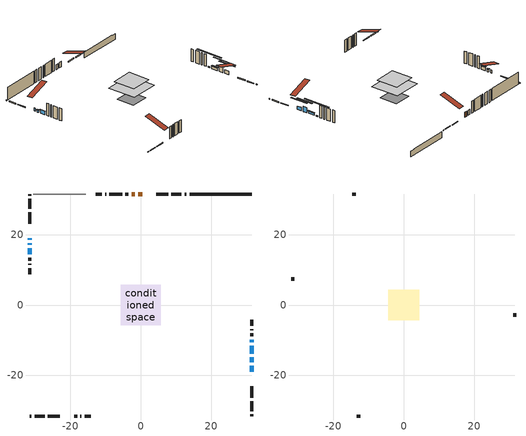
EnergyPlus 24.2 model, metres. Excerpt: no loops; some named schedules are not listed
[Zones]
conditioned space
 floor othersidecoefficients (Floor1 construction): -2.14,-2.14 -2.14,2.14 2.14,2.14 2.14,-2.14 z0.28
 floor adiabatic (AdiabaticFloorConstruction): -5.69,-5.69 -5.69,5.69 5.69,5.69 5.69,-5.69 z2.72
 floor foundation (Slab1 construction): -3.61,-3.61 -3.61,3.61 3.61,3.61 3.61,-3.61 z-2.03
 wall outside (RimJoist1 construction): 12.94,31.54 12.5,31.54 / -31.54,-31.54 -31.11,-31.54 / -31.54,31.54 -31.54,31.11 / 31.54,-31.54 31.54,-31.11 z0.28:0.58
 wall outside (RimJoist2 construction): 11.57,31.54 8.69,31.54 / -30.18,-31.54 -27.29,-31.54 / -31.54,30.18 -31.54,27.29 / 31.54,-30.18 31.54,-27.29 z0.28:0.58
 wall outside (RimJoist3 construction): 7.76,31.54 4.44,31.54 / -26.36,-31.54 -23.04,-31.54 / -31.54,26.36 -31.54,23.04 / 31.54,-26.36 31.54,-23.04 z0.28:0.58
 wall outside (AdiabaticWallConstruction 1): 0.36,31.54 -0.76,31.54 z0.28:2.31
 wall outside (AdiabaticWallConstruction): -31.54,18.96 -31.54,18.49 z0.28:1.5; 31.54,-18.96 31.54,-17.23 / -31.54,16.12 -31.54,14.39 z0.28:1.6; 31.54,-16.3 31.54,-14.83 z0.28:2.31; -31.54,17.56 -31.54,17.05 z0.28:1.2; 31.54,-13.9 31.54,-11.51 z0.28:1.22; 31.54,-10.59 31.54,-9.87 z0.28:0.69
 wall outside (Wall1 construction): -3.49,31.54 -4.37,31.54 / -18.96,-31.54 -18.08,-31.54 / -31.54,13.47 -31.54,12.58 / 31.54,-8.94 31.54,-8.06 z0.28:5.16
 wall outside (Wall3 construction): -9.83,31.54 -10.1,31.54 / -17.15,-31.54 -16.88,-31.54 / -31.54,11.65 -31.54,11.39 / 31.54,-7.13 31.54,-6.87 z0.28:5.16
 wall outside (Wall4 construction): -11.03,31.54 -12.72,31.54 / -15.95,-31.54 -14.26,-31.54 / -31.54,10.46 -31.54,8.76 / 31.54,-5.94 31.54,-4.24 z0.28:5.16
 wall foundation (FoundationWall1 construction): 13.86,31.54,-2.03 13.86,31.54,0.28 29.77,31.54,0.28 29.77,31.54,0.12 31.54,31.54,0.12 31.54,31.54,-2.03
 wall othersidecoefficients (AdiabaticWallConstruction 1): -1.69,31.54 -2.56,31.54 z0.28:2.31
 wall othersidecoefficients (Wall2 construction): -5.3,31.54 -8.9,31.54 z0.28:5.16
 wall adiabatic (Wall6 construction): -15.57,31.54 -30.61,31.54 z0.28:5.16
 window (WindowConstruction 5): -31.54,18.96 -31.54,18.49 z0.28:1.5
 window (WindowConstruction): 31.54,-18.96 31.54,-17.23 z0.28:1.6
 window (WindowConstruction 1): 31.54,-16.3 31.54,-14.83 z0.28:2.31
 window (WindowConstruction 2): -31.54,17.56 -31.54,17.05 z0.28:1.19
 window (WindowConstruction 3): 31.54,-13.9 31.54,-11.51 z0.28:1.22
 window (WindowConstruction 4): -31.54,16.12 -31.54,14.39 z0.28:1.6
 window (WindowConstruction 6): 31.54,-10.58 31.54,-9.87 z0.28:0.69
 door (Door): 0.36,31.54 -0.76,31.54 z0.28:2.31
 door inside (Door 1): -1.69,31.54 -2.56,31.54 z0.28:2.31
 ceiling adiabatic (AdiabaticFloorConstruction): 5.69,-5.69 5.69,5.69 -5.69,5.69 -5.69,-5.69 z2.72
attic - vented
 floor to conditioned space (Floor2 construction Reversed): -4.34,-4.34 -4.34,4.34 4.34,4.34 4.34,-4.34 z5.16
 wall outside (Wall5 construction): -13.65,31.54 -14.64,31.54 / -13.33,-31.54 -12.34,-31.54 / -31.54,7.83 -31.54,6.85 / 31.54,-3.31 31.54,-2.33 z0.28:5.16
 roof outside (Roof1 construction): 1.29,31.54,5.16 1.29,23.09,7.97 3.51,23.09,7.97 3.51,31.54,5.16; -19.89,-31.54,5.16 -19.89,-23.09,7.97 -22.12,-23.09,7.97 -22.12,-31.54,5.16; -31.54,19.89,5.16 -23.09,19.89,7.97 -23.09,22.12,7.97 -31.54,22.12,5.16; 31.54,-19.89,5.16 23.09,-19.89,7.97 23.09,-22.12,7.97 31.54,-22.12,5.16
shading: 31.54,-14.59 31.54,-21.6 31.95,-21.6 31.95,-14.59 z4.24; 31.54,-12.19 31.54,-18.94 31.95,-18.94 31.95,-12.19 z4.95; -31.54,16.85 -31.54,17.76 -31.95,17.76 -31.95,16.85 z1.4; 31.54,-11.31 31.54,-14.1 31.95,-14.1 31.95,-11.31 z1.42; -31.54,14.19 -31.54,16.32 -31.95,16.32 -31.95,14.19 z1.8; 31.54,-4.79 31.54,-15.66 31.95,-15.66 31.95,-4.79 z5.77
[Building]
Building 1: Terrain=Suburbs
[Site:Location]
Erieau AUT_ON: Latitude {deg}=42.25; Longitude {deg}=-81.9; Time Zone {hr}=-5; Elevation {m}=178; Keep Site Location Information=Yes
[Site:GroundTemperature:Shallow]
5.2292, 3.30147, 3.1471, 4.0619, 7.73432, 11.3896, 14.5586, 16.5661, 16.7366, 15.1039, 12.0157, 8.47254
[Site:WaterMainsTemperature]
Calculation Method=Schedule; Temperature Schedule=mains temperature schedule
[Material] Roughness=Rough; Thermal Absorptance=0.9
Name | Thickness {m} | Conductivity {W/m-K} | Density {kg/m3} | Specific Heat {J/kg-K} | Solar Absorptance | Visible Absorptance
asphalt or fiberglass shingles | 0.00635 | 0.162714 | 1121.4 | 1465.45 | 0.4 | 0.4
ceiling loosefill ins | 0.0846667 | 0.0480833 | 16.02 | 1046.75 | 0.7 | 0.7
ceiling stud and cavity | 0.1397 | 0.0936684 | 65.682 | 1177.47 | 0.7 | 0.7
concrete 4.0 in. | 0.1016 | 1.803125 | 2242.8 | 837.4 | 0.7 | 0.7
concrete 8.0 in. | 0.2032 | 1.803125 | 2242.8 | 837.4 | 0.7 | 0.7
door material | 0.04445 | 0.053851 | 512.64 | 1214.23 | 0.7 | 0.7
door material 1 | 0.04445 | 0.060037 | 512.64 | 1214.23 | 0.7 | 0.7
exterior vertical ins | 0.00241454 | 0.029427 | 32.04 | 1214.23 | 0.7 | 0.7
floor covering | 0.0127 | 0.0433444 | 54.468 | 1339.84 | 0.6 | 0.6
floor rigid ins; rim joist rigid ins; wall rigid ins | 0.051816 | 0.029427 | 32.04 | 1214.23 | 0.7 | 0.7
floor rigid ins 1; wall rigid ins 2 | 0.512978 | 0.029427 | 32.04 | 1214.23 | 0.7 | 0.7
floor stud and cavity | 0.1397 | 0.0993088 | 92.3553 | 1139.71 | 0.7 | 0.7
floor stud and cavity 1 | 0.1397 | 1.75129 | 37.0049 | 1207.88 | 0.7 | 0.7
furniture material conditioned space 1 | 0.1524 | 0.115458 | 640.8 | 1214.23 | 0.6 | 0.6
gypsum board | 0.0127 | 0.160291 | 801 | 837.4 | 0.6 | 0.6
gypsum board 1 | 0.0127 | 0.160291 | 801 | 837.4 | 0.7 | 0.7
osb sheathing 0.5 in. | 0.0127 | 0.115458 | 512.64 | 1214.23 | 0.7 | 0.7
osb sheathing 0.75 in. | 0.01905 | 0.115458 | 512.64 | 1214.23 | 0.7 | 0.7
osb sheathing 2.0 in. | 0.0508 | 0.115458 | 512.64 | 1214.23 | 0.7 | 0.7
rim joist stud and cavity | 0.0508 | 0.0371501 | 125.044 | 1163.47 | 0.6 | 0.6
rim joist stud and cavity 1 | 0.0508 | 0.0415958 | 125.044 | 1163.47 | 0.6 | 0.6
rim joist stud and cavity 2 | 0.0508 | 0.0353736 | 125.044 | 1163.47 | 0.6 | 0.6
wall rigid ins 1 | 0.051816 | 0.029427 | 32.04 | 1214.23 | 0.4 | 0.4
wall stud and cavity | 0.1397 | 0.188008 | 139.0536 | 1170.24 | 0.7 | 0.7
wall stud and cavity 1 | 0.1397 | 0.256312 | 139.0536 | 1170.24 | 0.7 | 0.7
wall stud and cavity 2 | 0.1397 | 0.440789 | 139.0536 | 1170.24 | 0.7 | 0.7
wall stud and cavity 3 | 0.1397 | 0.241155 | 139.0536 | 1170.24 | 0.7 | 0.7
wall stud and cavity 4 | 0.0889 | 6.1454 | 50.32683 | 1063.81 | 0.6 | 0.6
wall stud and cavity 5 | 0.1397 | 0.188211 | 139.0536 | 1170.24 | 0.7 | 0.7
wall stud and cavity 6 | 0.0889 | 0.380278 | 52.3479 | 1209.89 | 0.7 | 0.7
wall stud and cavity 7 | 0.0889 | 0.391764 | 83.0341 | 1211.67 | 0.7 | 0.7
wood siding | 0.0254 | 0.102417 | 544.68 | 1172.36 | 0.4 | 0.4
wood siding 1 | 0.00254 | 0.102417 | 544.68 | 1172.36 | 0.4 | 0.4
wood siding 2; wood siding 3; wood siding 4 | 0.0254 | 0.102417 | 544.68 | 1172.36 | 0.7 | 0.7
[WindowMaterial:SimpleGlazingSystem]
Name | U-Factor {W/m2-K} | Solar Heat Gain Coefficient
WindowMaterial | 1.74144 | 0.53
WindowMaterial 1 | 2.98833 | 0.58
WindowMaterial 2 | 2.15594 | 0.4
WindowMaterial 3 | 2.99742 | 0.54
WindowMaterial 4 | 3.11609 | 0.41
WindowMaterial 5 | 3.04227 | 0.41
[Construction]
AdiabaticFloorConstruction: floor stud and cavity 1, floor rigid ins 1, osb sheathing 0.75 in., floor covering
AdiabaticWallConstruction: wood siding 3, wall rigid ins 2, wall stud and cavity 6, gypsum board
AdiabaticWallConstruction 1: wood siding 4, wall rigid ins 2, wall stud and cavity 6, gypsum board
Door: door material
Door 1: door material 1
Floor1 construction: floor stud and cavity, floor rigid ins, osb sheathing 0.75 in., floor covering
Floor2 construction Reversed: gypsum board, ceiling stud and cavity, ceiling loosefill ins
FoundationWall1 construction: concrete 8.0 in., gypsum board 1
furniture construction conditioned space 1: furniture material conditioned space 1
PartitionWallConstruction: gypsum board, wall stud and cavity 7, gypsum board
RimJoist1 construction: wood siding 2, rim joist rigid ins, osb sheathing 2.0 in., rim joist stud and cavity
RimJoist2 construction: wood siding 2, rim joist rigid ins, osb sheathing 2.0 in., rim joist stud and cavity 1
RimJoist3 construction: wood siding 2, rim joist rigid ins, osb sheathing 2.0 in., rim joist stud and cavity 2
Roof1 construction: asphalt or fiberglass shingles
Slab1 construction: concrete 4.0 in.
Wall1 construction: wood siding, wall rigid ins, osb sheathing 0.5 in., wall stud and cavity, gypsum board
Wall2 construction: wall rigid ins 1, osb sheathing 0.5 in., wall stud and cavity 1, gypsum board
Wall3 construction: wood siding, wall rigid ins, osb sheathing 0.5 in., wall stud and cavity 2, gypsum board
Wall4 construction: wood siding, wall rigid ins, osb sheathing 0.5 in., wall stud and cavity 3, gypsum board
Wall5 construction: wood siding 1, wall stud and cavity 4
Wall6 construction: wall rigid ins 1, osb sheathing 0.5 in., wall stud and cavity 5, gypsum board
WindowConstruction; WindowConstruction 4: WindowMaterial
WindowConstruction 1: WindowMaterial 1
WindowConstruction 2: WindowMaterial 2
WindowConstruction 3: WindowMaterial 3
WindowConstruction 5: WindowMaterial 4
WindowConstruction 6: WindowMaterial 5
[Zone] Multiplier=1; Part of Total Floor Area=Yes
Name | Volume {m3}
attic - vented | 34.4108
conditioned space | 422.9
[Space]
Name | Zone | Volume {m3}
attic - vented 1 | attic - vented | 34.4108
conditioned space 1 | conditioned space | 422.9
[ZoneInfiltration:EffectiveLeakageArea]
infil attic - vented 1: Zone or Space=attic - vented 1; Schedule=Always On Discrete; Effective Air Leakage Area {cm2}=3612.48; Stack Coefficient=0.000534984; Wind Coefficient=1.56275e-05
[ZoneMixing]
whole house fan mix: Zone or Space=attic - vented; Schedule=Always On Continuous; Design Flow Rate Calculation Method=Flow/Zone; Design Flow Rate {m3/s}=0; Source Zone or Space=conditioned space
[SurfaceProperty:OtherSideCoefficients]
other non-freezing space: Combined Convective/Radiative Film Coefficient {W/m2-K}=8.35; Constant Temperature Coefficient=1; External Dry-Bulb Temperature Coefficient=0; Ground Temperature Coefficient=0; Wind Speed Coefficient=0; Zone Air Temperature Coefficient=0; Constant Temperature Schedule=other non-freezing space; Previous Other Side Temperature Coefficient=0
[SurfaceProperty:ExposedFoundationPerimeter]
Slab1: Exposed Perimeter Calculation Method=TotalExposedPerimeter; Total Exposed Perimeter {m}=17.675
[InternalMass] Zone or ZoneList=conditioned space; Space or SpaceList=conditioned space 1
Name | Construction | Surface Area {m2}
furniture mass conditioned space 1 | furniture construction conditioned space 1 | 80.056
partition wall mass | PartitionWallConstruction | 200.14
[Lights]
interior lighting: Zone or ZoneList or Space or SpaceList=conditioned space 1; Schedule=interior lighting schedule; Design Level Calculation Method=LightingLevel; Lighting Level {W}=343.2; Return Air Fraction=0; Fraction Radiant=0.6; Fraction Visible=0.2; Fraction Replaceable=1
[People]
occupants: Zone or ZoneList or Space or SpaceList=conditioned space 1; Number of People Schedule=occupants schedule; Number of People Calculation Method=People; Number of People=3; Fraction Radiant=0.314171; Sensible Heat Fraction=0.56303; Activity Level Schedule=occupants activity schedule; Carbon Dioxide Generation Rate {m3/s-W}=0; Enable ASHRAE 55 Comfort Warnings=No; Mean Radiant Temperature Calculation Type=EnclosureAveraged
[ElectricEquipment] Zone or ZoneList or Space or SpaceList=conditioned space 1; Design Level Calculation Method=EquipmentLevel
Name | Schedule | Design Level {W} | Fraction Latent | Fraction Radiant | Fraction Lost
clothes dryer | clothes dryer schedule | 140.772 | 0.015 | 0.081 | 0.85
clothes washer | clothes washer schedule | 32.1985 | 0.03 | 0.162 | 0.7
cooking range | cooking range schedule | 208.969 | 0.08 | 0.432 | 0.2
dishwasher | dishwasher schedule | 66.8632 | 0.3 | 0.18 | 0.4
fridge | fridge schedule | 72.9452 | 0 | 0.6 | 0
mech vent bath fan 0 | mech vent bath fan 0 schedule | 43 | 0 | 0 | 1
mech vent bath fan 1 | mech vent bath fan 1 schedule | 43 | 0 | 0 | 1
mech vent house fan | mech vent house fan schedule | 0 | 0 | 0 | 1
mech vent house fan cfis | mech vent house fan cfis schedule | 0 | 0 | 0 | 0
mech vent range fan 0 | mech vent range fan 0 schedule | 43 | 0 | 0 | 1
misc plug loads | misc plug loads schedule | 494.7 | 0.045 | 0.513 | 0.1
whole house fan | Always On Discrete | 0 | 0 | 0 | 1
[OtherEquipment] Zone or ZoneList or Space or SpaceList=conditioned space 1; Design Level Calculation Method=EquipmentLevel
Name | Fuel Type | Schedule | Design Level {W} | Fraction Latent | Fraction Radiant | Fraction Lost
clothes dryer 1 | Electricity | clothes dryer schedule | 0 | 0.015 | 0.081 | 0.85
cooking range 1 | Electricity | cooking range schedule | 0 | 0.08 | 0.432 | 0.2
general water use latent | None | general water use schedule | 59.3978 | 1 | 0 | 0
general water use sensible | None | general water use schedule | -58.539 | 0 | 0.6 | 0
mech vent house fan latent load | None | Always On Discrete | 0 | 1 | 0 | 0
mech vent house fan sensible load | None | Always On Discrete | 0 | 0 | 0 | 0
water heater energy adjustment1 | NaturalGas | Always On Discrete | 0.01 | 0 | 0 | 1
[ZoneInfiltration:DesignFlowRate] Zone or ZoneList or Space or SpaceList=conditioned space 1; Schedule=Always On Discrete; Design Flow Rate Calculation Method=Flow/Zone; Design Flow Rate {m3/s}=0
infil flow; natural vent flow; whole house fan flow
[AvailabilityManager:Scheduled]
central ac and furnace airloop Availability Manager: Schedule=Always On Discrete
[Foundation:Kiva]
Foundation Kiva 1: Initial Indoor Air Temperature {C}=18; Wall Height Above Grade {m}=0.279989; Wall Depth Below Slab {m}=0.2032; Custom Block Material Name 1=exterior vertical ins; Custom Block Depth 1 {m}=2.30999; Custom Block X Position 1 {m}=0.2159; Custom Block Z Position 1 {m}=0
[Foundation:Kiva:Settings]
Soil Conductivity {W/m-K}=0.849921; Soil Density {kg/m3}=1842.3; Soil Specific Heat {J/kg-K}=418.7; Ground Solar Absorptivity=0.9; Ground Thermal Absorptivity=0.9; Ground Surface Roughness {m}=0.03; Far-Field Width {m}=40; Deep-Ground Boundary Condition=ZeroFlux; Deep-Ground Depth {m}=40; Minimum Cell Dimension {m}=0.2; Maximum Cell Growth Coefficient=3; Simulation Timestep=Timestep
[Exterior:Lights]
exterior lighting: Schedule=exterior lighting schedule; Design Level {W}=75.6
[EnergyManagementSystem:GlobalVariable]
central_ac_and_furnace_airloop_Fan_RTF
infil_program_Qfan
infil_program_Qinf
natural_vent_program_Qnv
natural_vent_program_Qwhf
[EnergyManagementSystem:Sensor]
Name | Output:Variable or Output:Meter Index Key | Output:Variable or Output:Meter
airflow_gain | infil flow | Infiltration Sensible Heat Gain Energy
airflow_gain_1 | natural vent flow | Infiltration Sensible Heat Gain Energy
airflow_gain_2 | whole house fan flow | Infiltration Sensible Heat Gain Energy
airflow_loss | infil flow | Infiltration Sensible Heat Loss Energy
airflow_loss_1 | natural vent flow | Infiltration Sensible Heat Loss Energy
airflow_loss_2 | whole house fan flow | Infiltration Sensible Heat Loss Energy
clg_load_cond |  | Cooling:EnergyTransfer:Zone:CONDITIONED SPACE
clg_sp_s; clg_sp_s_1 | cooling setpoint | Schedule Value
clothes_dryer_exhaust_0_sch_s | clothes dryer exhaust 0 schedule | Schedule Value
cool_season | cooling season schedule | Schedule Value
htg_load_cond |  | Heating:EnergyTransfer:Zone:CONDITIONED SPACE
htg_sp_s; htg_sp_s_1 | heating setpoint | Schedule Value
ig_ee_conv | clothes dryer | Electric Equipment Convective Heating Energy
ig_ee_conv_2 | cooking range | Electric Equipment Convective Heating Energy
ig_ee_conv_4 | fridge | Electric Equipment Convective Heating Energy
ig_ee_conv_5 | misc plug loads | Electric Equipment Convective Heating Energy
ig_ee_conv_6 | whole house fan | Electric Equipment Convective Heating Energy
ig_ee_rad | clothes dryer | Electric Equipment Radiant Heating Energy
ig_ee_rad_2 | cooking range | Electric Equipment Radiant Heating Energy
ig_ee_rad_4 | fridge | Electric Equipment Radiant Heating Energy
ig_ee_rad_5 | misc plug loads | Electric Equipment Radiant Heating Energy
ig_ee_rad_6 | whole house fan | Electric Equipment Radiant Heating Energy
ig_lgt_conv | interior lighting | Lights Convective Heating Energy
ig_lgt_rad | interior lighting | Lights Radiant Heating Energy
ig_lgt_vis | interior lighting | Lights Visible Radiation Heating Energy
ig_oe_conv | clothes dryer 1 | Other Equipment Convective Heating Energy
ig_oe_conv_1 | cooking range 1 | Other Equipment Convective Heating Energy
ig_oe_conv_2 | general water use latent | Other Equipment Convective Heating Energy
ig_oe_conv_3 | general water use sensible | Other Equipment Convective Heating Energy
ig_oe_conv_4 | water heater energy adjustment1 | Other Equipment Convective Heating Energy
ig_oe_rad | clothes dryer 1 | Other Equipment Radiant Heating Energy
ig_oe_rad_1 | cooking range 1 | Other Equipment Radiant Heating Energy
ig_oe_rad_2 | general water use latent | Other Equipment Radiant Heating Energy
ig_oe_rad_3 | general water use sensible | Other Equipment Radiant Heating Energy
ig_oe_rad_4 | water heater energy adjustment1 | Other Equipment Radiant Heating Energy
ig_ppl_conv | occupants | People Convective Heating Energy
ig_ppl_rad | occupants | People Radiant Heating Energy
im_conv | furniture mass conditioned space 1 | Surface Inside Face Convection Heat Gain Energy
im_conv_1 | partition wall mass | Surface Inside Face Convection Heat Gain Energy
im_ig | furniture mass conditioned space 1 | Surface Inside Face Internal Gains Radiation Heat Gain Energy
im_ig_1 | partition wall mass | Surface Inside Face Internal Gains Radiation Heat Gain Energy
im_lgt | furniture mass conditioned space 1 | Surface Inside Face Lights Radiation Heat Gain Energy
im_lgt_1 | partition wall mass | Surface Inside Face Lights Radiation Heat Gain Energy
im_sol | furniture mass conditioned space 1 | Surface Inside Face Solar Radiation Heat Gain Energy
im_sol_1 | partition wall mass | Surface Inside Face Solar Radiation Heat Gain Energy
im_surf | furniture mass conditioned space 1 | Surface Inside Face Net Surface Thermal Radiation Heat Gain Energy
im_surf_1 | partition wall mass | Surface Inside Face Net Surface Thermal Radiation Heat Gain Energy
mech_vent_bath_fan_0_sch_s | mech vent bath fan 0 schedule | Schedule Value
mech_vent_bath_fan_1_sch_s | mech vent bath fan 1 schedule | Schedule Value
mech_vent_range_fan_0_sch_s | mech vent range fan 0 schedule | Schedule Value
mv_conv | mech vent bath fan 0 | Electric Equipment Convective Heating Energy
mv_conv_1 | mech vent bath fan 1 | Electric Equipment Convective Heating Energy
mv_conv_2 | mech vent house fan | Electric Equipment Convective Heating Energy
mv_conv_3 | mech vent house fan cfis | Electric Equipment Convective Heating Energy
mv_conv_4 | mech vent range fan 0 | Electric Equipment Convective Heating Energy
mv_conv_5 | mech vent house fan latent load | Other Equipment Convective Heating Energy
mv_conv_6 | mech vent house fan sensible load | Other Equipment Convective Heating Energy
mv_rad | mech vent bath fan 0 | Electric Equipment Radiant Heating Energy
mv_rad_1 | mech vent bath fan 1 | Electric Equipment Radiant Heating Energy
mv_rad_2 | mech vent house fan | Electric Equipment Radiant Heating Energy
mv_rad_3 | mech vent house fan cfis | Electric Equipment Radiant Heating Energy
mv_rad_4 | mech vent range fan 0 | Electric Equipment Radiant Heating Energy
mv_rad_5 | mech vent house fan latent load | Other Equipment Radiant Heating Energy
mv_rad_6 | mech vent house fan sensible load | Other Equipment Radiant Heating Energy
natural_vent_s | natural vent schedule | Schedule Value
oa_temp |  | Site Outdoor Air Drybulb Temperature
out_pb_s |  | Site Outdoor Air Barometric Pressure
out_wt_s |  | Site Outdoor Air Humidity Ratio
site_vw_s |  | Site Wind Speed
ss_back_out | Window1 | Surface Window Shortwave from Zone Back Out Window Heat Transfer Rate
ss_back_out_1 | Window3 | Surface Window Shortwave from Zone Back Out Window Heat Transfer Rate
ss_back_out_2 | Window4 | Surface Window Shortwave from Zone Back Out Window Heat Transfer Rate
ss_back_out_3 | Window5 | Surface Window Shortwave from Zone Back Out Window Heat Transfer Rate
ss_back_out_4 | Window6 | Surface Window Shortwave from Zone Back Out Window Heat Transfer Rate
ss_back_out_5 | Window8 | Surface Window Shortwave from Zone Back Out Window Heat Transfer Rate
ss_back_out_6 | Window9 | Surface Window Shortwave from Zone Back Out Window Heat Transfer Rate
ss_conv | Door1 | Surface Inside Face Convection Heat Gain Energy
ss_conv_1 | Door2 | Surface Inside Face Convection Heat Gain Energy
ss_conv_2 | Window1 | Surface Inside Face Convection Heat Gain Energy
ss_conv_3 | Window3 | Surface Inside Face Convection Heat Gain Energy
ss_conv_4 | Window4 | Surface Inside Face Convection Heat Gain Energy
ss_conv_5 | Window5 | Surface Inside Face Convection Heat Gain Energy
ss_conv_6 | Window6 | Surface Inside Face Convection Heat Gain Energy
ss_conv_7 | Window8 | Surface Inside Face Convection Heat Gain Energy
ss_conv_8 | Window9 | Surface Inside Face Convection Heat Gain Energy
ss_ig | Door1 | Surface Inside Face Internal Gains Radiation Heat Gain Energy
ss_ig_1 | Door2 | Surface Inside Face Internal Gains Radiation Heat Gain Energy
ss_ig_2 | Window1 | Surface Inside Face Internal Gains Radiation Heat Gain Energy
ss_ig_3 | Window3 | Surface Inside Face Internal Gains Radiation Heat Gain Energy
ss_ig_4 | Window4 | Surface Inside Face Internal Gains Radiation Heat Gain Energy
ss_ig_5 | Window5 | Surface Inside Face Internal Gains Radiation Heat Gain Energy
ss_ig_6 | Window6 | Surface Inside Face Internal Gains Radiation Heat Gain Energy
ss_ig_7 | Window8 | Surface Inside Face Internal Gains Radiation Heat Gain Energy
ss_ig_8 | Window9 | Surface Inside Face Internal Gains Radiation Heat Gain Energy
ss_lgt | Door1 | Surface Inside Face Lights Radiation Heat Gain Energy
ss_lgt_1 | Door2 | Surface Inside Face Lights Radiation Heat Gain Energy
ss_sol | Door1 | Surface Inside Face Solar Radiation Heat Gain Energy
ss_sol_1 | Door2 | Surface Inside Face Solar Radiation Heat Gain Energy
ss_surf | Door1 | Surface Inside Face Net Surface Thermal Radiation Heat Gain Energy
ss_surf_1 | Door2 | Surface Inside Face Net Surface Thermal Radiation Heat Gain Energy
ss_surf_2 | Window1 | Surface Inside Face Net Surface Thermal Radiation Heat Gain Energy
ss_surf_3 | Window3 | Surface Inside Face Net Surface Thermal Radiation Heat Gain Energy
ss_surf_4 | Window4 | Surface Inside Face Net Surface Thermal Radiation Heat Gain Energy
ss_surf_5 | Window5 | Surface Inside Face Net Surface Thermal Radiation Heat Gain Energy
ss_surf_6 | Window6 | Surface Inside Face Net Surface Thermal Radiation Heat Gain Energy
ss_surf_7 | Window8 | Surface Inside Face Net Surface Thermal Radiation Heat Gain Energy
ss_surf_8 | Window9 | Surface Inside Face Net Surface Thermal Radiation Heat Gain Energy
ss_trans_in | Window1 | Surface Window Transmitted Solar Radiation Rate
ss_trans_in_1 | Window3 | Surface Window Transmitted Solar Radiation Rate
ss_trans_in_2 | Window4 | Surface Window Transmitted Solar Radiation Rate
ss_trans_in_3 | Window5 | Surface Window Transmitted Solar Radiation Rate
ss_trans_in_4 | Window6 | Surface Window Transmitted Solar Radiation Rate
ss_trans_in_5 | Window8 | Surface Window Transmitted Solar Radiation Rate
ss_trans_in_6 | Window9 | Surface Window Transmitted Solar Radiation Rate
ss_trans_out | Window1 | Surface Inside Face Initial Transmitted Diffuse Transmitted Out Window Solar Radiation Rate
ss_trans_out_1 | Window3 | Surface Inside Face Initial Transmitted Diffuse Transmitted Out Window Solar Radiation Rate
ss_trans_out_2 | Window4 | Surface Inside Face Initial Transmitted Diffuse Transmitted Out Window Solar Radiation Rate
ss_trans_out_3 | Window5 | Surface Inside Face Initial Transmitted Diffuse Transmitted Out Window Solar Radiation Rate
ss_trans_out_4 | Window6 | Surface Inside Face Initial Transmitted Diffuse Transmitted Out Window Solar Radiation Rate
ss_trans_out_5 | Window8 | Surface Inside Face Initial Transmitted Diffuse Transmitted Out Window Solar Radiation Rate
ss_trans_out_6 | Window9 | Surface Inside Face Initial Transmitted Diffuse Transmitted Out Window Solar Radiation Rate
s_conv | Floor1 | Surface Inside Face Convection Heat Gain Energy
s_conv_1 | Floor2 | Surface Inside Face Convection Heat Gain Energy
s_conv_10 | RimJoist2:180 | Surface Inside Face Convection Heat Gain Energy
s_conv_11 | RimJoist2:270 | Surface Inside Face Convection Heat Gain Energy
s_conv_12 | RimJoist2:90 | Surface Inside Face Convection Heat Gain Energy
s_conv_13 | RimJoist3:0 | Surface Inside Face Convection Heat Gain Energy
s_conv_14 | RimJoist3:180 | Surface Inside Face Convection Heat Gain Energy
s_conv_15 | RimJoist3:270 | Surface Inside Face Convection Heat Gain Energy
s_conv_16 | RimJoist3:90 | Surface Inside Face Convection Heat Gain Energy
s_conv_17 | Slab1 | Surface Inside Face Convection Heat Gain Energy
s_conv_18 | Wall1:0 | Surface Inside Face Convection Heat Gain Energy
s_conv_19 | Wall1:180 | Surface Inside Face Convection Heat Gain Energy
s_conv_2 | FoundationWall1 | Surface Inside Face Convection Heat Gain Energy
s_conv_20 | Wall1:270 | Surface Inside Face Convection Heat Gain Energy
s_conv_21 | Wall1:90 | Surface Inside Face Convection Heat Gain Energy
s_conv_22 | Wall2 | Surface Inside Face Convection Heat Gain Energy
s_conv_23 | Wall3:0 | Surface Inside Face Convection Heat Gain Energy
s_conv_24 | Wall3:180 | Surface Inside Face Convection Heat Gain Energy
s_conv_25 | Wall3:270 | Surface Inside Face Convection Heat Gain Energy
s_conv_26 | Wall3:90 | Surface Inside Face Convection Heat Gain Energy
